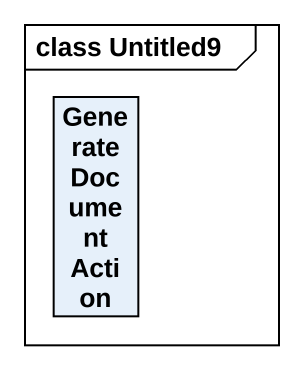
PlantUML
@startuml
mainframe class Untitled9
hide circle
hide empty members
class GenerateDocumentAction
@enduml
